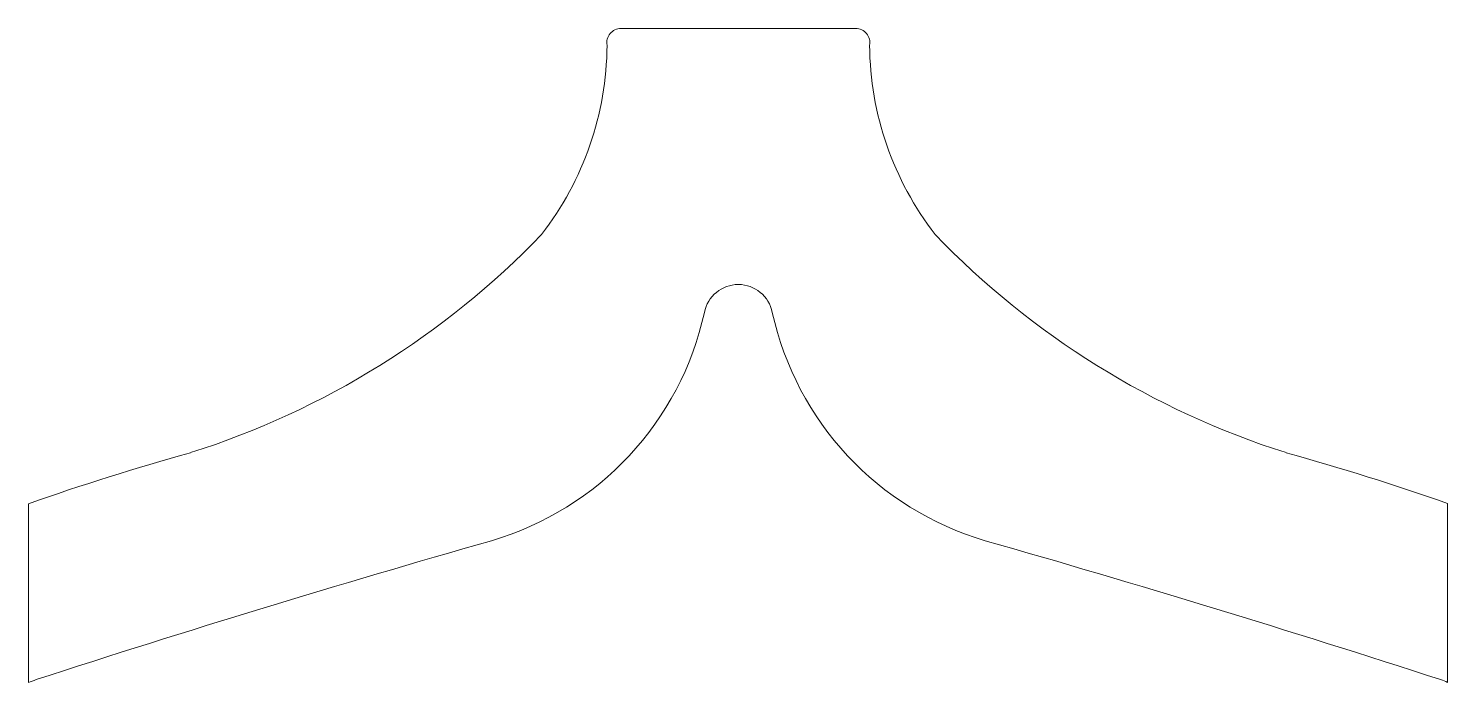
# Model space of a CAD drawing. Header units: inches. Extents: x 5.9 to 57.2, y 3.8 to 27.4.
import ezdxf

# ---------------------------------------------------------------- set-up
doc = ezdxf.new("R2010")
doc.units = ezdxf.units.IN
doc.header["$MEASUREMENT"] = 0

msp = doc.modelspace()

# ---------------------------------------------------------------- linework, layer by layer
at = {"color": 7, "linetype": 'Continuous', "lineweight": 15}
for p, q in [((35.788, 27.409), (27.316, 27.409)), ((57.162, 3.798), (57.162, 10.257)), ((5.917, 10.248), (5.917, 3.788))]:
    msp.add_line(p, q, dxfattribs=at)
for centre, radius, start, end in [((27.316, 26.895), 0.513, 90, 190.6317), ((35.788, 26.895), 0.513, 349.3683, 90), ((15.543, 26.878), 11.269, 322.1944, 359.6053), ((47.562, 26.878), 11.269, 180.3947, 217.8056), ((2.629, 40.929), 30.254, 287.5945, 316.1515), ((60.476, 40.929), 30.254, 223.8485, 252.4055), ((31.552, 16.912), 1.25, 11.137, 168.863), ((19.51, 19.536), 11.076, 286.4151, 347.5756), ((43.595, 19.536), 11.076, 192.4244, 253.5849), ((37.182, -78.885), 94.456, 105.60435, 109.32906), ((25.923, -78.885), 94.456, 70.68716, 74.39565), ((154.704, -453.497), 480.899, 105.93939, 107.988), ((-91.599, -453.497), 480.899, 72.012, 74.06061), ((11.894, -11.157), 16.096, 110.7412, 111.7987), ((51.21, -11.157), 16.096, 68.2981, 69.2588)]:
    msp.add_arc(centre, radius, start, end, dxfattribs=at)

doc.saveas('drawing.dxf')
